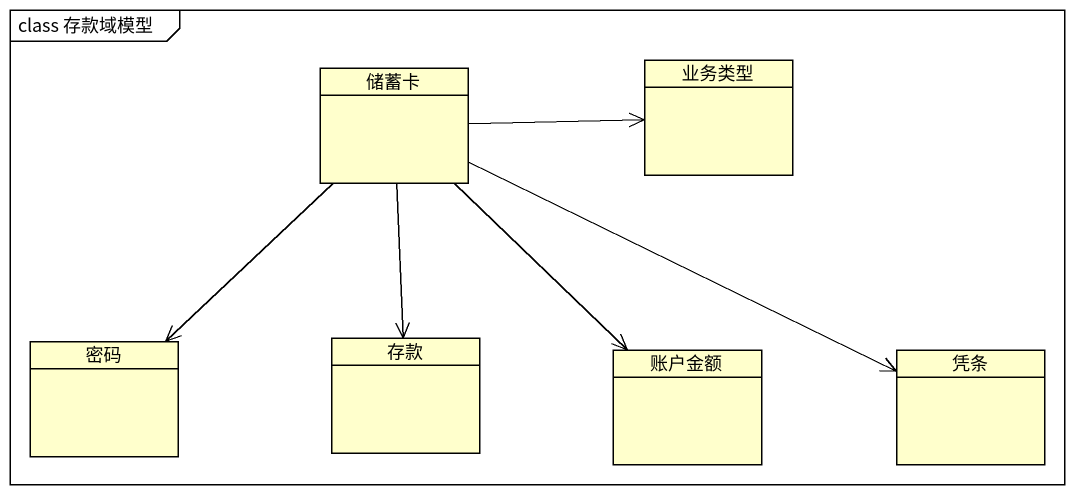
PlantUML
@startuml
mainframe class 存款域模型
hide circle
hide empty members
class 业务类型
class 储蓄卡
class 密码
class 存款
class 账户金额
class 凭条
储蓄卡 -right-> 业务类型
储蓄卡 --> 密码
储蓄卡 --> 存款
储蓄卡 --> 账户金额
储蓄卡 -right-> 凭条
@enduml
